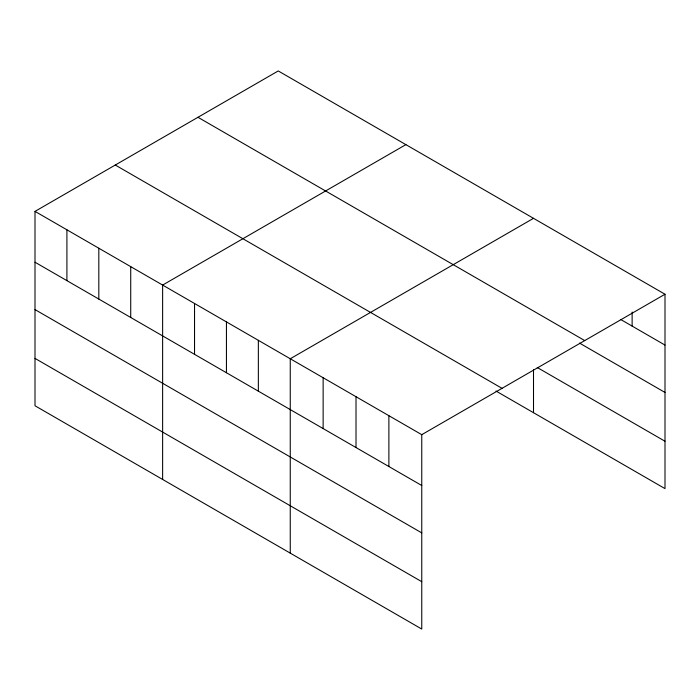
<?xml version="1.0" encoding="UTF-8"?>
<svg xmlns="http://www.w3.org/2000/svg" width="700" height="700" viewBox="0 0 700 700"><rect width="100%" height="100%" fill="white"/><g stroke="black" fill="none" stroke-linecap="round" stroke-linejoin="round"><path stroke-width="1.05" d="M35 211.383L421.759 434.674L421.759 629.055L35 405.764L35 211.383L278.241 70.945L665 294.236L665 488.617L495.968 391.029M405.877 144.629L162.627 285.066L162.627 479.448M533.505 218.321L290.255 358.759L290.255 553.131M421.759 434.674L665 294.236M620.856 319.585L665 345.074M197.977 117.294L584.727 340.585M579.53 343.096L665 392.446M537.259 367.5L665 441.245M115.273 165.043L502.023 388.334M35 262.22L421.759 485.511M35 309.592L421.759 532.884M35 358.391L421.759 581.683M632.126 312.034L632.126 326.095M533.505 369.635L533.505 412.703M388.885 415.695L388.885 466.532M356.011 396.716L356.011 447.554M323.137 377.738L323.137 428.575M258.352 340.331L258.352 391.169M226.441 321.912L226.441 372.75M194.539 303.494L194.539 354.331M130.725 266.648L130.725 317.485M98.814 248.229L98.814 299.066M66.911 229.801L66.911 280.639"/></g></svg>
